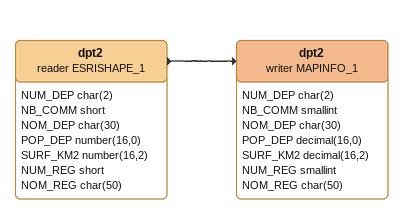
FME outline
dpt2 (reader ESRISHAPE_1)
    attributes: NUM_DEP char(2), NB_COMM short, NOM_DEP char(30), POP_DEP number(16,0), SURF_KM2 number(16,2), NUM_REG short, NOM_REG char(50)
    -> dpt2 (writer MAPINFO_1)
dpt2 (writer MAPINFO_1)
    attributes: NUM_DEP char(2), NB_COMM smallint, NOM_DEP char(30), POP_DEP decimal(16,0), SURF_KM2 decimal(16,2), NUM_REG smallint, NOM_REG char(50)
